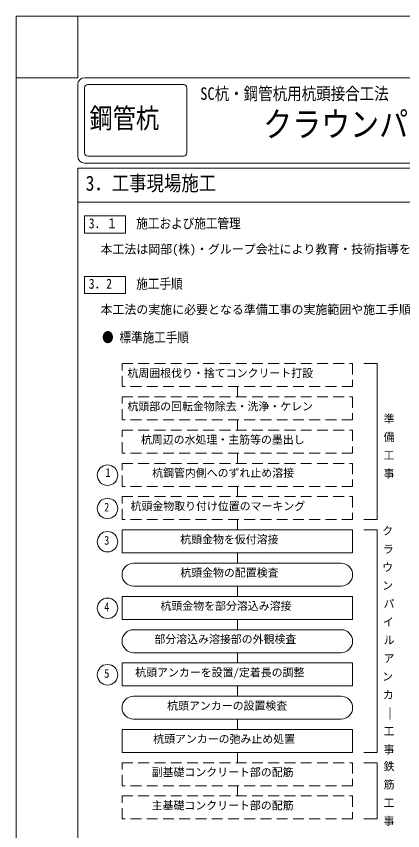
# Model space of a CAD drawing. Units: millimetres, scale not verified. Extents: x -29700 to 29700, y -21000 to 21000.
# Drawn here: x -29700 to -18373, y -2860 to 21000 of the extents above; entities that cross this region are included whole.
import ezdxf
from ezdxf.enums import TextEntityAlignment as Align

# ---------------------------------------------------------------- set-up
doc = ezdxf.new("R2010")
doc.units = ezdxf.units.MM
doc.header["$LTSCALE"] = 100
doc.linetypes.add('USER3', pattern=[4.7625, 3.175, -1.5875])
doc.layers.add('0-1_01_TITLE', color=7, linetype='Continuous')
doc.layers.add('0-4_02_TEXT', color=7, linetype='Continuous')
for name, color, linetype, lineweight in [('0-3_DEFPOINTS', 7, 'Continuous', 18), ('0-5_05_SUNPOU', 3, 'Continuous', 18), ('0-8_00_WAKU', 9, 'Continuous', 18), ('0-A_09_KAKOMI', 7, 'Continuous', 15)]:
    doc.layers.add(name, color=color, linetype=linetype, lineweight=lineweight)
doc.styles.add('ＭＳ ゴシック', font='')
doc.styles.get('ＭＳ ゴシック').set_extended_font_data('MS Gothic')

msp = doc.modelspace()

# ---------------------------------------------------------------- linework, layer by layer
at = {"layer": '0-3_DEFPOINTS'}
for p, q in [((-29700, 21000), (29700, 21000)), ((-29700, 21000), (-29700, -21000)), ((-27900, 21000), (-27900, 19200)), ((-29700, 19200), (-27900, 19200))]:
    msp.add_line(p, q, dxfattribs=at)
at = {"layer": '0-5_05_SUNPOU'}
for p, q in [((-23220.4, 10150.1), (-23220.4, 9850.1)), ((-23220.4, 9175.8), (-23220.4, 8875.8)), ((-23220.4, 8201.5), (-23220.4, 7901.5)), ((-23220.4, 7227.1), (-23220.4, 6927.1)), ((-23220.4, 6252.8), (-23220.4, 5952.8)), ((-19508.7, 6252.8), (-19122.9, 6252.8)), ((-23220.4, 5278.5), (-23220.4, 4978.5)), ((-26261.8, 4978.5), (-20179.1, 4978.5)), ((-20179.1, 4304.1), (-26261.8, 4304.1)), ((-23220.4, 4304.1), (-23220.4, 4004.1)), ((-23220.4, 3329.8), (-23220.4, 3029.8)), ((-26261.8, 3029.8), (-20179.1, 3029.8)), ((-20179.1, 2355.5), (-26261.8, 2355.5)), ((-23220.4, 2355.5), (-23220.4, 2055.5)), ((-23220.4, 1381.2), (-23220.4, 1081.2)), ((-26261.8, 1081.2), (-20179.1, 1081.2)), ((-20179.1, 406.8), (-26261.8, 406.8)), ((-23220.4, 406.8), (-23220.4, 106.8)), ((-23220.4, -567.5), (-23220.4, -867.5)), ((-19508.7, -567.5), (-19122.9, -567.5)), ((-23220.4, -1541.8), (-23220.4, -1841.8)), ((-19508.7, -2516.2), (-19122.9, -2516.2))]:
    msp.add_line(p, q, dxfattribs=at)
at = {"layer": '0-5_05_SUNPOU', "linetype": 'USER3'}
for points in [[(-26598.9, 10824.4), (-19841.9, 10824.4), (-19841.9, 10150.1), (-26598.9, 10150.1)], [(-26598.9, 9850.1), (-19841.9, 9850.1), (-19841.9, 9175.8), (-26598.9, 9175.8)], [(-26598.9, 8875.8), (-19841.9, 8875.8), (-19841.9, 8201.5), (-26598.9, 8201.5)], [(-26598.9, 7901.5), (-19841.9, 7901.5), (-19841.9, 7227.1), (-26598.9, 7227.1)], [(-26598.9, 6927.1), (-19841.9, 6927.1), (-19841.9, 6252.8), (-26598.9, 6252.8)], [(-26598.9, -867.5), (-19841.9, -867.5), (-19841.9, -1541.8), (-26598.9, -1541.8)], [(-26598.9, -1841.8), (-19841.9, -1841.8), (-19841.9, -2516.2), (-26598.9, -2516.2)]]:
    msp.add_lwpolyline(points, close=True, dxfattribs=at)
at = {"layer": '0-5_05_SUNPOU'}
for points in [[(-19508.7, 10824.4), (-19122.9, 10824.4), (-19122.9, 6252.8)], [(-19508.7, 5952.8), (-19122.9, 5952.8), (-19122.9, -567.5)], [(-19508.7, -867.5), (-19122.9, -867.5), (-19122.9, -2516.2)]]:
    msp.add_lwpolyline(points, dxfattribs=at)
for points in [[(-26598.9, 5952.8), (-19841.9, 5952.8), (-19841.9, 5278.5), (-26598.9, 5278.5)], [(-26598.9, 4004.1), (-19841.9, 4004.1), (-19841.9, 3329.8), (-26598.9, 3329.8)], [(-26598.9, 2055.5), (-19841.9, 2055.5), (-19841.9, 1381.2), (-26598.9, 1381.2)], [(-26598.9, 106.8), (-19841.9, 106.8), (-19841.9, -567.5), (-26598.9, -567.5)]]:
    msp.add_lwpolyline(points, close=True, dxfattribs=at)
for centre in [(-27024.6, 7554.9), (-27024.6, 6580.6), (-27024.6, 5606.3), (-27024.6, 3657.6), (-27024.6, 1708.9)]:
    msp.add_circle(centre, 300, dxfattribs=at)
for centre, start, end in [((-26261.8, 4641.3), 90, 270), ((-20179.1, 4641.3), 270, 90), ((-26261.8, 2692.7), 90, 270), ((-20179.1, 2692.7), 270, 90), ((-26261.8, 744), 90, 270), ((-20179.1, 744), 270, 90)]:
    msp.add_arc(centre, 337.2, start, end, dxfattribs=at)
at = {"layer": '0-8_00_WAKU'}
for p, q in [((-27700, 19200), (27700, 19200)), ((-27900, 16900), (-27900, 19000)), ((-27700, 17000), (-27700, 18900)), ((-27600, 19000), (-24800, 19000)), ((-24700, 17000), (-24700, 18900)), ((-27600, 16900), (-24800, 16900)), ((-27900, -16700), (-27900, 16550)), ((-27900, 16550), (27900, 16550)), ((-27700, 16700), (27700, 16700)), ((-27900, 15550), (27900, 15550))]:
    msp.add_line(p, q, dxfattribs=at)
for centre, radius, start, end in [((-27700, 19000), 200, 90, 180), ((-27600, 18900), 100, 90, 180), ((-24800, 18900), 100, 0, 90), ((-27600, 17000), 100, 180, 270), ((-24800, 17000), 100, 270, 0), ((-27700, 16900), 200, 180, 270)]:
    msp.add_arc(centre, radius, start, end, dxfattribs=at)
at = {"layer": '0-A_09_KAKOMI'}
for p, q in [((-26500, 15150), (-27700, 15150)), ((-27700, 14650), (-27700, 15150)), ((-26500, 14650), (-26500, 15150)), ((-26500, 14650), (-27700, 14650)), ((-26500, 13380.8), (-27700, 13380.8)), ((-27700, 12880.8), (-27700, 13380.8)), ((-26500, 12880.8), (-26500, 13380.8)), ((-26500, 12880.8), (-27700, 12880.8))]:
    msp.add_line(p, q, dxfattribs=at)

# ---------------------------------------------------------------- texts
at = {"layer": '0-1_01_TITLE', "style": 'ＭＳ ゴシック', "width": 0.85}
for s, height, p in [('SC杭・鋼管杭用杭頭接合工法', 366.6, (-24309.8, 18441.3)), ('鋼管杭', 586.5, (-27554.1, 17544.1)), ('クラウンパイルアンカー工法\u3000標準図', 733.1, (-22463.6, 17252.1)), ('3．工事現場施工', 439.9, (-27665.3, 15758.1))]:
    msp.add_text(s, height=height, dxfattribs=at).set_placement(p, align=Align.BOTTOM_LEFT)
at = {"layer": '0-4_02_TEXT', "style": 'ＭＳ ゴシック', "width": 0.85}
for s, height, p in [('3．１', 293.3, (-27575.2, 14698.7)), ('施工および施工管理', 293.3, (-26182.7, 14698.7)), ('3．2', 293.3, (-27575.2, 12929.5)), ('施工手順', 293.3, (-26182.7, 12929.5)), ('● 標準施工手順', 293.3, (-27186.6, 11360.1)), ('1', 256.6, (-27086.1, 7426.3)), ('2', 256.6, (-27122.4, 6415.7)), ('3', 256.6, (-27122.4, 5441.4)), ('4', 256.6, (-27122.4, 3492.8)), ('5', 256.6, (-27122.4, 1544.1))]:
    msp.add_text(s, height=height, dxfattribs=at).set_placement(p, align=Align.BOTTOM_LEFT)
at = {"layer": '0-4_02_TEXT', "style": 'ＭＳ ゴシック'}
for s, height, p in [('本工法は岡部(株)・グループ会社により教育・技術指導を受けた者が施工及び施工管理を実施する。', 256.6, (-27231.2, 13971.7)), ('本工法の実施に必要となる準備工事の実施範囲や施工手順について十分に協議する。', 256.6, (-27231.2, 12202.5)), ('杭周囲根伐り・捨てコンクリート打設', 234.6, (-26442.2, 10357.4)), ('杭頭部の回転金物除去・洗浄・ケレン', 234.6, (-26442.2, 9383)), ('準', 234.6, (-18933.3, 9016.8)), ('杭周辺の水処理・主筋等の墨出し', 234.6, (-26046.9, 8408.7)), ('備', 234.6, (-18933.3, 8483.5)), ('工', 234.6, (-18933.3, 7950.1)), ('杭鋼管内側へのずれ止め溶接', 234.6, (-25717.7, 7434.4)), ('事', 234.6, (-18933.3, 7416.8)), ('杭頭金物取り付け位置のマーキング', 234.6, (-26351, 6460.1)), ('ク', 234.6, (-18976, 5735)), ('杭頭金物を仮付溶接', 234.6, (-24894, 5485.7)), ('ラ', 234.6, (-18954.7, 5201.7)), ('杭頭金物の配置検査', 234.6, (-24894, 4511.4)), ('ウ', 234.6, (-18976, 4668.4)), ('ン', 234.6, (-18976, 4135)), ('杭頭金物を部分溶込み溶接', 234.6, (-25474.3, 3537.1)), ('パ', 234.6, (-18933.3, 3601.7)), ('イ', 234.6, (-18954.7, 3068.4)), ('部分溶込み溶接部の外観検査', 234.6, (-25652.2, 2562.7)), ('ル', 234.6, (-18933.3, 2535)), ('ア', 234.6, (-18933.3, 2001.7)), ('杭頭アンカーを設置/定着長の調整', 234.6, (-26213.5, 1588.4)), ('ン', 234.6, (-18976, 1468.4)), ('カ\u3000', 234.6, (-18954.7, 935)), ('杭頭アンカーの設置検査', 234.6, (-25278.2, 614.1)), ('|', 234.6, (-18822.8, 414.1)), ('工', 234.6, (-18933.3, -131.6)), ('杭頭アンカーの弛み止め処置', 234.6, (-25688.2, -360.2)), ('事', 234.6, (-18933.3, -665)), ('鉄', 234.6, (-18933.3, -1163.5)), ('副基礎コンクリート部の配筋', 234.6, (-25732.5, -1334.6)), ('筋', 234.6, (-18933.3, -1696.8)), ('主基礎コンクリート部の配筋', 234.6, (-25732.5, -2308.9)), ('工', 234.6, (-18933.3, -2230.1)), ('事', 234.6, (-18933.3, -2763.5))]:
    msp.add_text(s, height=height, dxfattribs=at).set_placement(p, align=Align.BOTTOM_LEFT)

doc.saveas('drawing.dxf')
